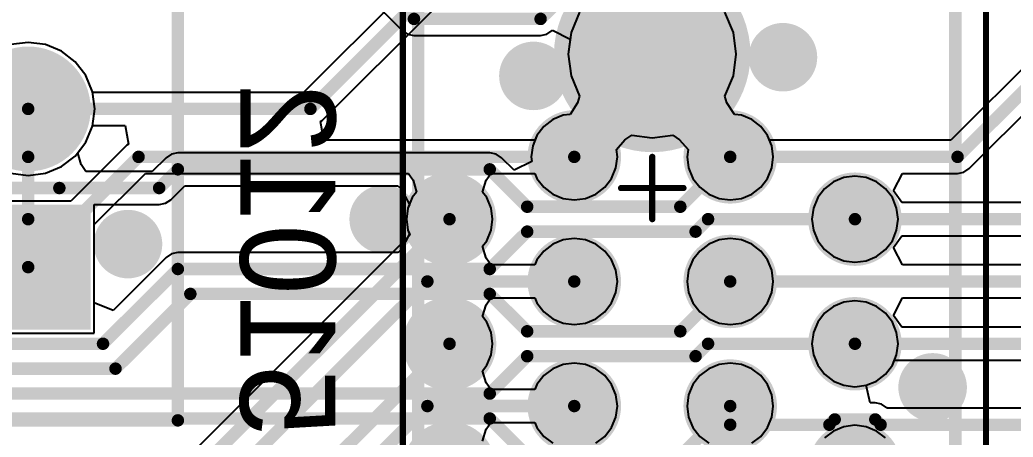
# Model space of a CAD drawing. Header units: millimetres. Extents: x 372 to 687, y 380 to 482.
# Drawn here: x 630.87 to 646.79, y 427 to 433.7 of the extents above; entities that cross this region are included whole.
import ezdxf

# ---------------------------------------------------------------- set-up
doc = ezdxf.new("R2010")
doc.units = ezdxf.units.MM
for name, color, linetype in [('BottomLayer', 5, 'Continuous'), ('BottomOverlay', 54, 'Continuous'), ('BottomSolder', 6, 'Continuous'), ('InternalPlane1', 76, 'Continuous'), ('InternalPlane2', 16, 'Continuous'), ('Mechanical13', 56, 'Continuous'), ('Mechanical15', 56, 'Continuous'), ('MultiLayer', 9, 'Continuous'), ('PadHoleLayer', 156, 'Continuous'), ('TopLayer', 1, 'Continuous'), ('TopSolder', 216, 'Continuous'), ('ViaHoleLayer', 16, 'Continuous')]:
    doc.layers.add(name, color=color, linetype=linetype)

# ---------------------------------------------------------------- blocks, each defined once
blk = doc.blocks.new('PCI_E_______36P_337')
at = {"layer": 'BottomLayer'}
for points, const_width in [([(-4.762, 3.245, 1), (-4.237, 3.245, 1)], 0.525), ([(-2.762, 3.245, 1), (-2.237, 3.245, 1)], 0.525), ([(-0.762, 3.245, 1), (-0.237, 3.245, 1)], 0.525), ([(-3.762, 1.245, 1), (-3.237, 1.245, 1)], 0.525), ([(-1.762, 1.245, 1), (-1.237, 1.245, 1)], 0.525), ([(0.238, 1.245, 1), (0.763, 1.245, 1)], 0.525), ([(1.638, -0.005, 1), (2.663, -0.005, 1)], 1.025), ([(-3.762, -1.255, 1), (-3.237, -1.255, 1)], 0.525), ([(-1.762, -1.255, 1), (-1.237, -1.255, 1)], 0.525), ([(0.238, -1.255, 1), (0.763, -1.255, 1)], 0.525), ([(-4.762, -3.255, 1), (-4.237, -3.255, 1)], 0.525), ([(-2.762, -3.255, 1), (-2.237, -3.255, 1)], 0.525), ([(-0.762, -3.255, 1), (-0.237, -3.255, 1)], 0.525)]:
    blk.add_lwpolyline(points, format="xyb", close=True, dxfattribs=dict(at, const_width=const_width))
at = {"layer": 'BottomSolder'}
for points, const_width in [([(-4.813, 3.245, 1), (-4.186, 3.245, 1)], 0.627), ([(-2.813, 3.245, 1), (-2.186, 3.245, 1)], 0.627), ([(-0.813, 3.245, 1), (-0.186, 3.245, 1)], 0.627), ([(-3.813, 1.245, 1), (-3.186, 1.245, 1)], 0.627), ([(-1.813, 1.245, 1), (-1.186, 1.245, 1)], 0.627), ([(0.187, 1.245, 1), (0.814, 1.245, 1)], 0.627), ([(1.587, -0.005, 1), (2.714, -0.005, 1)], 1.127), ([(-3.813, -1.255, 1), (-3.186, -1.255, 1)], 0.627), ([(-1.813, -1.255, 1), (-1.186, -1.255, 1)], 0.627), ([(0.187, -1.255, 1), (0.814, -1.255, 1)], 0.627), ([(-4.813, -3.255, 1), (-4.186, -3.255, 1)], 0.627), ([(-2.813, -3.255, 1), (-2.186, -3.255, 1)], 0.627), ([(-0.813, -3.255, 1), (-0.186, -3.255, 1)], 0.627)]:
    blk.add_lwpolyline(points, format="xyb", close=True, dxfattribs=dict(at, const_width=const_width))
at = {"layer": 'InternalPlane1'}
for points, const_width in [([(-4.875, 3.245, 1), (-4.125, 3.245, 1)], 0.75), ([(-2.875, 3.245, 1), (-2.125, 3.245, 1)], 0.75), ([(-0.875, 3.245, 1), (-0.125, 3.245, 1)], 0.75), ([(-3.875, 1.245, 1), (-3.125, 1.245, 1)], 0.75), ([(-1.875, 1.245, 1), (-1.125, 1.245, 1)], 0.75), ([(0.125, 1.245, 1), (0.875, 1.245, 1)], 0.75), ([(1.363, -0.005, 1), (2.938, -0.005, 1)], 1.575), ([(-3.875, -1.255, 1), (-3.125, -1.255, 1)], 0.75), ([(-1.875, -1.255, 1), (-1.125, -1.255, 1)], 0.75), ([(0.125, -1.255, 1), (0.875, -1.255, 1)], 0.75), ([(-4.875, -3.255, 1), (-4.125, -3.255, 1)], 0.75), ([(-2.875, -3.255, 1), (-2.125, -3.255, 1)], 0.75), ([(-0.875, -3.255, 1), (-0.125, -3.255, 1)], 0.75)]:
    blk.add_lwpolyline(points, format="xyb", close=True, dxfattribs=dict(at, const_width=const_width))
at = {"layer": 'InternalPlane2'}
for points, const_width in [([(-4.875, 3.245, 1), (-4.125, 3.245, 1)], 0.75), ([(-2.875, 3.245, 1), (-2.125, 3.245, 1)], 0.75), ([(-0.875, 3.245, 1), (-0.125, 3.245, 1)], 0.75), ([(-3.875, 1.245, 1), (-3.125, 1.245, 1)], 0.75), ([(-1.875, 1.245, 1), (-1.125, 1.245, 1)], 0.75), ([(0.125, 1.245, 1), (0.875, 1.245, 1)], 0.75), ([(1.363, -0.005, 1), (2.938, -0.005, 1)], 1.575), ([(-3.875, -1.255, 1), (-3.125, -1.255, 1)], 0.75), ([(-1.875, -1.255, 1), (-1.125, -1.255, 1)], 0.75), ([(0.125, -1.255, 1), (0.875, -1.255, 1)], 0.75), ([(-4.875, -3.255, 1), (-4.125, -3.255, 1)], 0.75), ([(-2.875, -3.255, 1), (-2.125, -3.255, 1)], 0.75), ([(-0.875, -3.255, 1), (-0.125, -3.255, 1)], 0.75)]:
    blk.add_lwpolyline(points, format="xyb", close=True, dxfattribs=dict(at, const_width=const_width))
at = {"layer": 'Mechanical13', "const_width": 0.2}
for points in [[(-12.5, 3.747), (12.5, 3.747)], [(-12.5, -4.864), (12.5, -4.864)]]:
    blk.add_lwpolyline(points, dxfattribs=at)
at = {"layer": 'Mechanical15', "const_width": 0.1}
for points in [[(-12.6, 3.995), (12.875, 3.995)], [(0, 0.495), (0, -0.505)], [(-0.5, -0.005), (0.5, -0.005)], [(-12.6, -5.355), (12.875, -5.355)]]:
    blk.add_lwpolyline(points, dxfattribs=at)
at = {"layer": 'Mechanical15', "const_width": 0.05}
for points in [[(-0.025, 0.495, 1), (0.025, 0.495, 1)], [(-0.525, -0.005, 1), (-0.475, -0.005, 1)], [(0.475, -0.005, 1), (0.525, -0.005, 1)], [(-0.025, -0.505, 1), (0.025, -0.505, 1)]]:
    blk.add_lwpolyline(points, format="xyb", close=True, dxfattribs=at)
at = {"layer": 'MultiLayer'}
for points, const_width in [([(-4.762, 3.245, 1), (-4.237, 3.245, 1)], 0.525), ([(-2.762, 3.245, 1), (-2.237, 3.245, 1)], 0.525), ([(-0.762, 3.245, 1), (-0.237, 3.245, 1)], 0.525), ([(-3.762, 1.245, 1), (-3.237, 1.245, 1)], 0.525), ([(-1.762, 1.245, 1), (-1.237, 1.245, 1)], 0.525), ([(0.238, 1.245, 1), (0.763, 1.245, 1)], 0.525), ([(1.638, -0.005, 1), (2.663, -0.005, 1)], 1.025), ([(-3.762, -1.255, 1), (-3.237, -1.255, 1)], 0.525), ([(-1.762, -1.255, 1), (-1.237, -1.255, 1)], 0.525), ([(0.238, -1.255, 1), (0.763, -1.255, 1)], 0.525), ([(-4.762, -3.255, 1), (-4.237, -3.255, 1)], 0.525), ([(-2.762, -3.255, 1), (-2.237, -3.255, 1)], 0.525), ([(-0.762, -3.255, 1), (-0.237, -3.255, 1)], 0.525)]:
    blk.add_lwpolyline(points, format="xyb", close=True, dxfattribs=dict(at, const_width=const_width))
at = {"layer": 'PadHoleLayer'}
for points, const_width in [([(-2.675, 3.245, 1), (-2.325, 3.245, 1)], 0.35), ([(-0.675, 3.245, 1), (-0.325, 3.245, 1)], 0.35), ([(-3.675, 1.245, 1), (-3.325, 1.245, 1)], 0.35), ([(-1.675, 1.245, 1), (-1.325, 1.245, 1)], 0.35), ([(0.325, 1.245, 1), (0.675, 1.245, 1)], 0.35), ([(1.563, -0.005, 1), (2.738, -0.005, 1)], 1.175), ([(-3.675, -1.255, 1), (-3.325, -1.255, 1)], 0.35), ([(-1.675, -1.255, 1), (-1.325, -1.255, 1)], 0.35), ([(0.325, -1.255, 1), (0.675, -1.255, 1)], 0.35), ([(-2.675, -3.255, 1), (-2.325, -3.255, 1)], 0.35), ([(-0.675, -3.255, 1), (-0.325, -3.255, 1)], 0.35)]:
    blk.add_lwpolyline(points, format="xyb", close=True, dxfattribs=dict(at, const_width=const_width))
at = {"layer": 'TopLayer'}
for points, const_width in [([(-4.762, 3.245, 1), (-4.237, 3.245, 1)], 0.525), ([(-2.762, 3.245, 1), (-2.237, 3.245, 1)], 0.525), ([(-0.762, 3.245, 1), (-0.237, 3.245, 1)], 0.525), ([(-3.762, 1.245, 1), (-3.237, 1.245, 1)], 0.525), ([(-1.762, 1.245, 1), (-1.237, 1.245, 1)], 0.525), ([(0.238, 1.245, 1), (0.763, 1.245, 1)], 0.525), ([(1.638, -0.005, 1), (2.663, -0.005, 1)], 1.025), ([(-3.762, -1.255, 1), (-3.237, -1.255, 1)], 0.525), ([(-1.762, -1.255, 1), (-1.237, -1.255, 1)], 0.525), ([(0.238, -1.255, 1), (0.763, -1.255, 1)], 0.525), ([(-4.762, -3.255, 1), (-4.237, -3.255, 1)], 0.525), ([(-2.762, -3.255, 1), (-2.237, -3.255, 1)], 0.525), ([(-0.762, -3.255, 1), (-0.237, -3.255, 1)], 0.525)]:
    blk.add_lwpolyline(points, format="xyb", close=True, dxfattribs=dict(at, const_width=const_width))
at = {"layer": 'TopSolder'}
for points, const_width in [([(-4.813, 3.245, 1), (-4.186, 3.245, 1)], 0.627), ([(-2.813, 3.245, 1), (-2.186, 3.245, 1)], 0.627), ([(-0.813, 3.245, 1), (-0.186, 3.245, 1)], 0.627), ([(-3.813, 1.245, 1), (-3.186, 1.245, 1)], 0.627), ([(-1.813, 1.245, 1), (-1.186, 1.245, 1)], 0.627), ([(0.187, 1.245, 1), (0.814, 1.245, 1)], 0.627), ([(1.587, -0.005, 1), (2.714, -0.005, 1)], 1.127), ([(-3.813, -1.255, 1), (-3.186, -1.255, 1)], 0.627), ([(-1.813, -1.255, 1), (-1.186, -1.255, 1)], 0.627), ([(0.187, -1.255, 1), (0.814, -1.255, 1)], 0.627), ([(-4.813, -3.255, 1), (-4.186, -3.255, 1)], 0.627), ([(-2.813, -3.255, 1), (-2.186, -3.255, 1)], 0.627), ([(-0.813, -3.255, 1), (-0.186, -3.255, 1)], 0.627)]:
    blk.add_lwpolyline(points, format="xyb", close=True, dxfattribs=dict(at, const_width=const_width))
blk = doc.blocks.new('JST_2P_B_431')
at = {"layer": 'BottomLayer', "const_width": 0.9}
blk.add_lwpolyline([(-0.45, -1.27, 1), (0.45, -1.27, 1)], format="xyb", close=True, dxfattribs=at)
at = {"layer": 'BottomLayer'}
blk.add_solid([(-0.9, 0.37), (0.9, 0.37), (-0.9, 2.17), (0.9, 2.17)], dxfattribs=at)
at = {"layer": 'BottomSolder', "const_width": 1.002}
blk.add_lwpolyline([(-0.501, -1.27, 1), (0.501, -1.27, 1)], format="xyb", close=True, dxfattribs=at)
at = {"layer": 'BottomSolder'}
blk.add_solid([(-1.002, 0.268), (1.002, 0.268), (-1.002, 2.272), (1.002, 2.272)], dxfattribs=at)
at = {"layer": 'InternalPlane1', "const_width": 0.8}
for points in [[(-0.4, 1.27, 1), (0.4, 1.27, 1)], [(-0.4, -1.27, 1), (0.4, -1.27, 1)]]:
    blk.add_lwpolyline(points, format="xyb", close=True, dxfattribs=at)
at = {"layer": 'InternalPlane2', "const_width": 0.8}
for points in [[(-0.4, 1.27, 1), (0.4, 1.27, 1)], [(-0.4, -1.27, 1), (0.4, -1.27, 1)]]:
    blk.add_lwpolyline(points, format="xyb", close=True, dxfattribs=at)
at = {"layer": 'Mechanical15', "const_width": 0.2}
for points in [[(-2.4, 3.73), (-2.4, -3.73)], [(3.4, 3.73), (-2.4, 3.73)], [(3.4, 3.73), (3.4, -3.73)], [(0, 0.5), (0, -0.5)], [(0.5, 0), (-0.5, 0)], [(3.4, -3.73), (-2.4, -3.73)]]:
    blk.add_lwpolyline(points, dxfattribs=at)
at = {"layer": 'Mechanical15', "const_width": 0.1}
for points in [[(-2.45, 3.73, 1), (-2.35, 3.73, 1)], [(-2.45, 3.73, 1), (-2.35, 3.73, 1)], [(3.35, 3.73, 1), (3.45, 3.73, 1)], [(3.35, 3.73, 1), (3.45, 3.73, 1)], [(-0.05, 0.5, 1), (0.05, 0.5, 1)], [(-0.55, 0, 1), (-0.45, 0, 1)], [(0.45, 0, 1), (0.55, 0, 1)], [(-0.05, -0.5, 1), (0.05, -0.5, 1)], [(-2.45, -3.73, 1), (-2.35, -3.73, 1)], [(-2.45, -3.73, 1), (-2.35, -3.73, 1)], [(3.35, -3.73, 1), (3.45, -3.73, 1)], [(3.35, -3.73, 1), (3.45, -3.73, 1)]]:
    blk.add_lwpolyline(points, format="xyb", close=True, dxfattribs=at)
at = {"layer": 'MultiLayer', "const_width": 0.9}
blk.add_lwpolyline([(-0.45, -1.27, 1), (0.45, -1.27, 1)], format="xyb", close=True, dxfattribs=at)
at = {"layer": 'MultiLayer'}
blk.add_solid([(-0.9, 0.37), (0.9, 0.37), (-0.9, 2.17), (0.9, 2.17)], dxfattribs=at)
at = {"layer": 'PadHoleLayer', "const_width": 0.4}
for points in [[(-0.2, 1.27, 1), (0.2, 1.27, 1)], [(-0.2, -1.27, 1), (0.2, -1.27, 1)]]:
    blk.add_lwpolyline(points, format="xyb", close=True, dxfattribs=at)
at = {"layer": 'TopLayer', "const_width": 0.9}
blk.add_lwpolyline([(-0.45, -1.27, 1), (0.45, -1.27, 1)], format="xyb", close=True, dxfattribs=at)
at = {"layer": 'TopLayer'}
blk.add_solid([(-0.9, 0.37), (0.9, 0.37), (-0.9, 2.17), (0.9, 2.17)], dxfattribs=at)
at = {"layer": 'TopSolder', "const_width": 1.002}
blk.add_lwpolyline([(-0.501, -1.27, 1), (0.501, -1.27, 1)], format="xyb", close=True, dxfattribs=at)
at = {"layer": 'TopSolder'}
blk.add_solid([(-1.002, 0.268), (1.002, 0.268), (-1.002, 2.272), (1.002, 2.272)], dxfattribs=at)

msp = doc.modelspace()

# ---------------------------------------------------------------- linework, layer by layer
at = {"layer": 'BottomLayer'}
for p, q in [((656.713, 442.687), (645.791, 431.766)), ((646.088, 431.313), (657.01, 442.235)), ((636.29, 434.235), (636.997, 433.528)), ((642.306, 433.499), (642.171, 433.824)), ((636.997, 433.528), (636.997, 433.528)), ((636.997, 433.528), (637.083, 433.471)), ((637.083, 433.471), (637.185, 433.45)), ((637.185, 433.45), (637.185, 433.45)), ((637.185, 433.45), (639.215, 433.45)), ((639.215, 433.45), (639.317, 433.471)), ((639.215, 433.45), (639.215, 433.45)), ((639.317, 433.471), (639.403, 433.528)), ((639.403, 433.528), (639.406, 433.532)), ((639.406, 433.532), (639.691, 433.391)), ((642.352, 433.15), (642.306, 433.499)), ((631, 433.339), (630.723, 433.303)), ((631.277, 433.303), (631, 433.339)), ((631.535, 433.196), (631.277, 433.303)), ((639.691, 433.391), (639.659, 433.15)), ((631.756, 433.026), (631.535, 433.196)), ((639.659, 433.15), (639.705, 432.802)), ((642.306, 432.802), (642.352, 433.15)), ((631.926, 432.805), (631.756, 433.026)), ((632.033, 432.547), (631.926, 432.805)), ((639.705, 432.802), (639.839, 432.477)), ((642.171, 432.477), (642.306, 432.802)), ((632.069, 432.27), (632.033, 432.547)), ((639.807, 432.369), (639.687, 432.182)), ((639.839, 432.477), (639.807, 432.369)), ((642.203, 432.369), (642.171, 432.477)), ((642.323, 432.182), (642.203, 432.369)), ((632.033, 431.993), (632.069, 432.27)), ((639.687, 432.182), (639.577, 432.168)), ((642.434, 432.168), (642.323, 432.182)), ((639.41, 432.099), (639.267, 431.989)), ((639.577, 432.168), (639.41, 432.099)), ((642.601, 432.099), (642.434, 432.168)), ((642.744, 431.989), (642.601, 432.099)), ((631.926, 431.735), (632.033, 431.993)), ((639.267, 431.989), (639.157, 431.846)), ((642.854, 431.846), (642.744, 431.989)), ((631.795, 431.565), (631.926, 431.735)), ((639.157, 431.846), (639.088, 431.679)), ((642.887, 431.766), (642.854, 431.846)), ((645.791, 431.766), (642.887, 431.766)), ((631.847, 431.379), (631.795, 431.565)), ((633.299, 431.545), (633.213, 431.487)), ((633.4, 431.565), (633.299, 431.545)), ((638.4, 431.565), (633.4, 431.565)), ((638.501, 431.545), (638.4, 431.565)), ((638.4, 431.565), (638.4, 431.565)), ((638.587, 431.487), (638.501, 431.545)), ((639.088, 431.679), (639.064, 431.5)), ((631.924, 431.265), (631.847, 431.379)), ((633.213, 431.487), (632.99, 431.265)), ((633.213, 431.487), (633.213, 431.487)), ((638.79, 431.285), (638.587, 431.487)), ((639.074, 431.425), (638.79, 431.285)), ((639.064, 431.5), (639.074, 431.425)), ((632.99, 431.265), (631.924, 431.265)), ((644.871, 430.954), (645.016, 431.235)), ((645.016, 431.235), (645.9, 431.235)), ((645.9, 431.235), (646.002, 431.256)), ((645.9, 431.235), (645.9, 431.235)), ((646.002, 431.256), (646.088, 431.313)), ((633.287, 430.813), (633.51, 431.035)), ((633.51, 431.035), (636.924, 431.035)), ((636.924, 431.035), (636.976, 430.992)), ((636.976, 430.992), (637.111, 430.735)), ((645.004, 430.766), (644.871, 430.954)), ((633.1, 430.735), (633.201, 430.755)), ((633.201, 430.755), (633.287, 430.813)), ((647.591, 430.766), (645.004, 430.766)), ((632.06, 429.159), (632.06, 430.735)), ((632.06, 430.735), (633.1, 430.735)), ((633.1, 430.735), (633.1, 430.735)), ((637.088, 430.679), (637.064, 430.5)), ((637.111, 430.735), (637.088, 430.679)), ((637.064, 430.5), (637.088, 430.322)), ((637.111, 430.265), (636.978, 430.008)), ((637.088, 430.322), (637.111, 430.265)), ((644.871, 430.047), (645.004, 430.235)), ((645.004, 430.235), (647.7, 430.235)), ((633.299, 429.945), (633.213, 429.887)), ((633.4, 429.965), (633.299, 429.945)), ((636.925, 429.965), (633.4, 429.965)), ((636.978, 430.008), (636.925, 429.965)), ((645.016, 429.766), (644.871, 430.047)), ((633.213, 429.887), (632.36, 429.035)), ((633.213, 429.887), (633.213, 429.887)), ((649.291, 429.766), (645.016, 429.766)), ((632.36, 429.035), (632.06, 429.159)), ((644.871, 428.954), (645.016, 429.235)), ((645.016, 429.235), (649.4, 429.235)), ((645.004, 428.766), (644.871, 428.954)), ((651.265, 428.766), (645.004, 428.766)), ((644.854, 428.155), (644.887, 428.235)), ((644.887, 428.235), (656.5, 428.235)), ((644.744, 428.012), (644.854, 428.155)), ((644.434, 427.833), (644.601, 427.902)), ((644.601, 427.902), (644.744, 428.012)), ((644.499, 427.551), (644.434, 427.833)), ((644.581, 427.551), (644.499, 427.551)), ((644.682, 427.53), (644.581, 427.551)), ((644.581, 427.551), (644.581, 427.551)), ((644.768, 427.473), (644.682, 427.53)), ((644.776, 427.465), (644.768, 427.473)), ((658.793, 427.465), (644.776, 427.465))]:
    msp.add_line(p, q, dxfattribs=at)
at = {"layer": 'BottomLayer', "const_width": 0.2}
for points in [[(645.9, 431.5), (656.9, 442.5)], [(639.215, 433.715), (640.2, 434.7)], [(636.4, 434.5), (637.185, 433.715)], [(637.185, 433.715), (639.215, 433.715)], [(641.455, 430.7), (642.255, 431.5)], [(642.255, 431.5), (645.9, 431.5)], [(633.1, 431), (633.4, 431.3)], [(633.4, 431.3), (638.4, 431.3)], [(638.4, 431.3), (639, 430.7)], [(628.1, 431), (633.1, 431)], [(639, 430.7), (641.455, 430.7)], [(641.7, 430.3), (641.9, 430.5)], [(641.9, 430.5), (644.255, 430.5)], [(644.255, 430.5), (647.7, 430.5)], [(638.4, 429.7), (639, 430.3)], [(639, 430.3), (641.7, 430.3)], [(632.2, 428.5), (633.4, 429.7)], [(633.4, 429.7), (638.4, 429.7)], [(641.455, 428.7), (642.255, 429.5)], [(642.255, 429.5), (649.4, 429.5)], [(632.4, 428.1), (633.6, 429.3)], [(633.6, 429.3), (638.4, 429.3)], [(638.4, 429.3), (639, 428.7)], [(639, 428.7), (641.455, 428.7)], [(628.8, 428.5), (632.2, 428.5)], [(641.7, 428.3), (641.9, 428.5)], [(641.9, 428.5), (644.255, 428.5)], [(644.255, 428.5), (656.5, 428.5)], [(638.4, 427.7), (639, 428.3)], [(639, 428.3), (641.7, 428.3)], [(628.6, 428.1), (632.4, 428.1)], [(628.4, 427.7), (638.4, 427.7)], [(641.455, 426.7), (642.255, 427.5)], [(642.255, 427.2), (642.255, 427.5)], [(628.2, 427.3), (638.4, 427.3)], [(638.4, 427.3), (639, 426.7)], [(642.255, 427.2), (643.845, 427.2)], [(643.845, 427.2), (643.93, 427.285)], [(643.93, 427.285), (644.581, 427.285)], [(644.581, 427.285), (644.666, 427.2)], [(644.666, 427.2), (673.7, 427.2)]]:
    msp.add_lwpolyline(points, dxfattribs=at)
at = {"layer": 'BottomLayer'}
for points, const_width in [([(637.135, 433.715, 1), (637.235, 433.715, 1)], 0.1), ([(637.135, 433.715, 1), (637.235, 433.715, 1)], 0.1), ([(639.165, 433.715, 1), (639.265, 433.715, 1)], 0.1), ([(639.165, 433.715, 1), (639.265, 433.715, 1)], 0.1), ([(642.95, 433.1, 1), (643.25, 433.1, 1)], 0.3), ([(638.95, 432.8, 1), (639.25, 432.8, 1)], 0.3), ([(642.205, 431.5, 1), (642.305, 431.5, 1)], 0.1), ([(642.205, 431.5, 1), (642.305, 431.5, 1)], 0.1), ([(645.85, 431.5, 1), (645.95, 431.5, 1)], 0.1), ([(645.85, 431.5, 1), (645.95, 431.5, 1)], 0.1), ([(633.35, 431.3, 1), (633.45, 431.3, 1)], 0.1), ([(633.35, 431.3, 1), (633.45, 431.3, 1)], 0.1), ([(638.35, 431.3, 1), (638.45, 431.3, 1)], 0.1), ([(638.35, 431.3, 1), (638.45, 431.3, 1)], 0.1), ([(633.05, 431, 1), (633.15, 431, 1)], 0.1), ([(633.05, 431, 1), (633.15, 431, 1)], 0.1), ([(636.55, 430.5, 1), (636.85, 430.5, 1)], 0.3), ([(638.95, 430.7, 1), (639.05, 430.7, 1)], 0.1), ([(638.95, 430.7, 1), (639.05, 430.7, 1)], 0.1), ([(641.405, 430.7, 1), (641.505, 430.7, 1)], 0.1), ([(641.405, 430.7, 1), (641.505, 430.7, 1)], 0.1), ([(641.85, 430.5, 1), (641.95, 430.5, 1)], 0.1), ([(641.85, 430.5, 1), (641.95, 430.5, 1)], 0.1), ([(644.205, 430.5, 1), (644.305, 430.5, 1)], 0.1), ([(644.205, 430.5, 1), (644.305, 430.5, 1)], 0.1), ([(632.45, 430.1, 1), (632.75, 430.1, 1)], 0.3), ([(638.95, 430.3, 1), (639.05, 430.3, 1)], 0.1), ([(638.95, 430.3, 1), (639.05, 430.3, 1)], 0.1), ([(641.65, 430.3, 1), (641.75, 430.3, 1)], 0.1), ([(641.65, 430.3, 1), (641.75, 430.3, 1)], 0.1), ([(633.35, 429.7, 1), (633.45, 429.7, 1)], 0.1), ([(633.35, 429.7, 1), (633.45, 429.7, 1)], 0.1), ([(638.35, 429.7, 1), (638.45, 429.7, 1)], 0.1), ([(638.35, 429.7, 1), (638.45, 429.7, 1)], 0.1), ([(642.205, 429.5, 1), (642.305, 429.5, 1)], 0.1), ([(642.205, 429.5, 1), (642.305, 429.5, 1)], 0.1), ([(633.55, 429.3, 1), (633.65, 429.3, 1)], 0.1), ([(633.55, 429.3, 1), (633.65, 429.3, 1)], 0.1), ([(638.35, 429.3, 1), (638.45, 429.3, 1)], 0.1), ([(638.35, 429.3, 1), (638.45, 429.3, 1)], 0.1), ([(638.95, 428.7, 1), (639.05, 428.7, 1)], 0.1), ([(638.95, 428.7, 1), (639.05, 428.7, 1)], 0.1), ([(641.405, 428.7, 1), (641.505, 428.7, 1)], 0.1), ([(641.405, 428.7, 1), (641.505, 428.7, 1)], 0.1), ([(632.15, 428.5, 1), (632.25, 428.5, 1)], 0.1), ([(632.15, 428.5, 1), (632.25, 428.5, 1)], 0.1), ([(641.85, 428.5, 1), (641.95, 428.5, 1)], 0.1), ([(641.85, 428.5, 1), (641.95, 428.5, 1)], 0.1), ([(644.205, 428.5, 1), (644.305, 428.5, 1)], 0.1), ([(644.205, 428.5, 1), (644.305, 428.5, 1)], 0.1), ([(638.95, 428.3, 1), (639.05, 428.3, 1)], 0.1), ([(638.95, 428.3, 1), (639.05, 428.3, 1)], 0.1), ([(641.65, 428.3, 1), (641.75, 428.3, 1)], 0.1), ([(641.65, 428.3, 1), (641.75, 428.3, 1)], 0.1), ([(632.35, 428.1, 1), (632.45, 428.1, 1)], 0.1), ([(632.35, 428.1, 1), (632.45, 428.1, 1)], 0.1), ([(645.35, 427.8, 1), (645.65, 427.8, 1)], 0.3), ([(638.35, 427.7, 1), (638.45, 427.7, 1)], 0.1), ([(638.35, 427.7, 1), (638.45, 427.7, 1)], 0.1), ([(642.205, 427.5, 1), (642.305, 427.5, 1)], 0.1), ([(642.205, 427.5, 1), (642.305, 427.5, 1)], 0.1), ([(638.35, 427.3, 1), (638.45, 427.3, 1)], 0.1), ([(638.35, 427.3, 1), (638.45, 427.3, 1)], 0.1), ([(642.205, 427.2, 1), (642.305, 427.2, 1)], 0.1), ([(642.205, 427.2, 1), (642.305, 427.2, 1)], 0.1), ([(643.795, 427.2, 1), (643.895, 427.2, 1)], 0.1), ([(643.795, 427.2, 1), (643.895, 427.2, 1)], 0.1), ([(643.88, 427.285, 1), (643.98, 427.285, 1)], 0.1), ([(643.88, 427.285, 1), (643.98, 427.285, 1)], 0.1), ([(644.531, 427.285, 1), (644.631, 427.285, 1)], 0.1), ([(644.531, 427.285, 1), (644.631, 427.285, 1)], 0.1), ([(644.616, 427.2, 1), (644.716, 427.2, 1)], 0.1), ([(644.616, 427.2, 1), (644.716, 427.2, 1)], 0.1)]:
    msp.add_lwpolyline(points, format="xyb", close=True, dxfattribs=dict(at, const_width=const_width))
at = {"layer": 'InternalPlane1', "const_width": 0.55}
for points in [[(642.825, 433.1, 1), (643.375, 433.1, 1)], [(638.825, 432.8, 1), (639.375, 432.8, 1)], [(636.425, 430.5, 1), (636.975, 430.5, 1)], [(632.325, 430.1, 1), (632.875, 430.1, 1)], [(645.225, 427.8, 1), (645.775, 427.8, 1)]]:
    msp.add_lwpolyline(points, format="xyb", close=True, dxfattribs=at)
at = {"layer": 'InternalPlane2', "const_width": 0.55}
for points in [[(642.825, 433.1, 1), (643.375, 433.1, 1)], [(638.825, 432.8, 1), (639.375, 432.8, 1)], [(636.425, 430.5, 1), (636.975, 430.5, 1)], [(632.325, 430.1, 1), (632.875, 430.1, 1)], [(645.225, 427.8, 1), (645.775, 427.8, 1)]]:
    msp.add_lwpolyline(points, format="xyb", close=True, dxfattribs=at)
at = {"layer": 'MultiLayer', "const_width": 0.3}
for points in [[(642.95, 433.1, 1), (643.25, 433.1, 1)], [(638.95, 432.8, 1), (639.25, 432.8, 1)], [(636.55, 430.5, 1), (636.85, 430.5, 1)], [(632.45, 430.1, 1), (632.75, 430.1, 1)], [(645.35, 427.8, 1), (645.65, 427.8, 1)]]:
    msp.add_lwpolyline(points, format="xyb", close=True, dxfattribs=at)
at = {"layer": 'TopLayer'}
for p, q in [((637.121, 434.241), (635.415, 432.535)), ((635.712, 432.083), (637.496, 433.866)), ((639.839, 433.824), (639.705, 433.499)), ((642.306, 433.499), (642.171, 433.824)), ((639.705, 433.499), (639.659, 433.15)), ((642.352, 433.15), (642.306, 433.499)), ((631, 433.339), (630.723, 433.303)), ((631.277, 433.303), (631, 433.339)), ((631.535, 433.196), (631.277, 433.303)), ((631.756, 433.026), (631.535, 433.196)), ((639.659, 433.15), (639.705, 432.802)), ((642.306, 432.802), (642.352, 433.15)), ((631.926, 432.805), (631.756, 433.026)), ((632.033, 432.547), (631.926, 432.805)), ((639.705, 432.802), (639.839, 432.477)), ((642.171, 432.477), (642.306, 432.802)), ((632.034, 432.535), (632.033, 432.547)), ((635.415, 432.535), (632.034, 432.535)), ((639.807, 432.369), (639.687, 432.182)), ((639.839, 432.477), (639.807, 432.369)), ((642.203, 432.369), (642.171, 432.477)), ((642.323, 432.182), (642.203, 432.369)), ((639.687, 432.182), (639.577, 432.168)), ((642.434, 432.168), (642.323, 432.182)), ((635.687, 432.066), (635.712, 432.083)), ((635.742, 431.766), (635.687, 432.066)), ((639.41, 432.099), (639.267, 431.989)), ((639.577, 432.168), (639.41, 432.099)), ((642.601, 432.099), (642.434, 432.168)), ((642.744, 431.989), (642.601, 432.099)), ((631.926, 431.735), (632.033, 431.993)), ((632.033, 431.993), (632.034, 432.005)), ((632.034, 432.005), (632.553, 432.005)), ((632.553, 432.005), (632.608, 431.705)), ((639.267, 431.989), (639.157, 431.846)), ((642.854, 431.846), (642.744, 431.989)), ((631.756, 431.514), (631.926, 431.735)), ((632.608, 431.705), (632.583, 431.688)), ((639.124, 431.766), (635.742, 431.766)), ((639.157, 431.846), (639.124, 431.766)), ((640.431, 431.619), (640.568, 431.775)), ((640.568, 431.775), (640.678, 431.847)), ((640.678, 431.847), (641.005, 431.804)), ((641.005, 431.804), (641.333, 431.847)), ((641.333, 431.847), (641.442, 431.775)), ((641.442, 431.775), (641.58, 431.619)), ((642.923, 431.679), (642.854, 431.846)), ((632.583, 431.688), (631.685, 430.79)), ((632.583, 431.688), (632.583, 431.688)), ((640.446, 431.5), (640.431, 431.619)), ((641.58, 431.619), (641.564, 431.5)), ((642.946, 431.5), (642.923, 431.679)), ((631.535, 431.344), (631.756, 431.514)), ((640.423, 431.322), (640.446, 431.5)), ((641.564, 431.5), (641.588, 431.322)), ((642.923, 431.322), (642.946, 431.5)), ((630.723, 431.237), (631, 431.201)), ((631, 431.201), (631.277, 431.237)), ((631.277, 431.237), (631.535, 431.344)), ((632.06, 430.415), (632.88, 431.235)), ((632.88, 431.235), (637.095, 431.235)), ((637.095, 431.235), (637.17, 431.127)), ((638.34, 431.127), (638.416, 431.235)), ((638.416, 431.235), (639.124, 431.235)), ((639.124, 431.235), (639.157, 431.155)), ((640.354, 431.155), (640.423, 431.322)), ((641.588, 431.322), (641.657, 431.155)), ((642.854, 431.155), (642.923, 431.322)), ((637.17, 431.127), (637.226, 430.935)), ((638.285, 430.935), (638.34, 431.127)), ((639.157, 431.155), (639.267, 431.012)), ((640.244, 431.012), (640.354, 431.155)), ((641.657, 431.155), (641.767, 431.012)), ((642.744, 431.012), (642.854, 431.155)), ((643.91, 431.099), (643.767, 430.989)), ((644.077, 431.168), (643.91, 431.099)), ((644.255, 431.191), (644.077, 431.168)), ((644.434, 431.168), (644.255, 431.191)), ((644.601, 431.099), (644.434, 431.168)), ((644.744, 430.989), (644.601, 431.099)), ((637.226, 430.935), (637.157, 430.846)), ((638.354, 430.846), (638.285, 430.935)), ((639.267, 431.012), (639.41, 430.902)), ((639.41, 430.902), (639.577, 430.833)), ((639.934, 430.833), (640.101, 430.902)), ((640.101, 430.902), (640.244, 431.012)), ((641.767, 431.012), (641.91, 430.902)), ((641.91, 430.902), (642.077, 430.833)), ((642.434, 430.833), (642.601, 430.902)), ((642.601, 430.902), (642.744, 431.012)), ((643.767, 430.989), (643.657, 430.846)), ((644.854, 430.846), (644.744, 430.989)), ((631.685, 430.79), (629.94, 430.79)), ((637.157, 430.846), (637.088, 430.679)), ((638.423, 430.679), (638.354, 430.846)), ((639.577, 430.833), (639.755, 430.81)), ((639.755, 430.81), (639.934, 430.833)), ((642.077, 430.833), (642.255, 430.81)), ((642.255, 430.81), (642.434, 430.833)), ((643.657, 430.846), (643.588, 430.679)), ((644.923, 430.679), (644.854, 430.846)), ((637.088, 430.679), (637.064, 430.5)), ((638.446, 430.5), (638.423, 430.679)), ((643.588, 430.679), (643.564, 430.5)), ((644.946, 430.5), (644.923, 430.679)), ((637.064, 430.5), (637.088, 430.322)), ((638.423, 430.322), (638.446, 430.5)), ((643.564, 430.5), (643.588, 430.322)), ((644.923, 430.322), (644.946, 430.5)), ((632.06, 428.67), (632.06, 430.415)), ((637.088, 430.322), (637.121, 430.241)), ((638.354, 430.155), (638.423, 430.322)), ((643.588, 430.322), (643.657, 430.155)), ((644.854, 430.155), (644.923, 430.322)), ((637.121, 430.241), (633.313, 426.433)), ((638.285, 430.066), (638.354, 430.155)), ((639.577, 430.168), (639.41, 430.099)), ((639.755, 430.191), (639.577, 430.168)), ((639.934, 430.168), (639.755, 430.191)), ((640.101, 430.099), (639.934, 430.168)), ((642.077, 430.168), (641.91, 430.099)), ((642.255, 430.191), (642.077, 430.168)), ((642.434, 430.168), (642.255, 430.191)), ((642.601, 430.099), (642.434, 430.168)), ((643.657, 430.155), (643.767, 430.012)), ((644.744, 430.012), (644.854, 430.155)), ((638.34, 429.873), (638.285, 430.066)), ((639.267, 429.989), (639.157, 429.846)), ((639.41, 430.099), (639.267, 429.989)), ((640.244, 429.989), (640.101, 430.099)), ((640.354, 429.846), (640.244, 429.989)), ((641.767, 429.989), (641.657, 429.846)), ((641.91, 430.099), (641.767, 429.989)), ((642.744, 429.989), (642.601, 430.099)), ((642.854, 429.846), (642.744, 429.989)), ((643.767, 430.012), (643.91, 429.902)), ((644.601, 429.902), (644.744, 430.012)), ((638.416, 429.766), (638.34, 429.873)), ((639.157, 429.846), (639.124, 429.766)), ((640.423, 429.679), (640.354, 429.846)), ((641.657, 429.846), (641.588, 429.679)), ((642.923, 429.679), (642.854, 429.846)), ((643.91, 429.902), (644.077, 429.833)), ((644.077, 429.833), (644.255, 429.81)), ((644.255, 429.81), (644.434, 429.833)), ((644.434, 429.833), (644.601, 429.902)), ((639.124, 429.766), (638.416, 429.766)), ((640.446, 429.5), (640.423, 429.679)), ((641.588, 429.679), (641.564, 429.5)), ((642.946, 429.5), (642.923, 429.679)), ((640.423, 429.322), (640.446, 429.5)), ((641.564, 429.5), (641.588, 429.322)), ((642.923, 429.322), (642.946, 429.5)), ((640.354, 429.155), (640.423, 429.322)), ((641.588, 429.322), (641.657, 429.155)), ((642.854, 429.155), (642.923, 429.322)), ((638.34, 429.127), (638.416, 429.235)), ((638.416, 429.235), (639.124, 429.235)), ((639.124, 429.235), (639.157, 429.155)), ((639.157, 429.155), (639.267, 429.012)), ((640.244, 429.012), (640.354, 429.155)), ((641.657, 429.155), (641.767, 429.012)), ((642.744, 429.012), (642.854, 429.155)), ((644.077, 429.168), (643.91, 429.099)), ((644.255, 429.191), (644.077, 429.168)), ((644.434, 429.168), (644.255, 429.191)), ((644.601, 429.099), (644.434, 429.168)), ((638.285, 428.935), (638.34, 429.127)), ((639.267, 429.012), (639.41, 428.902)), ((640.101, 428.902), (640.244, 429.012)), ((641.767, 429.012), (641.91, 428.902)), ((642.601, 428.902), (642.744, 429.012)), ((643.767, 428.989), (643.657, 428.846)), ((643.91, 429.099), (643.767, 428.989)), ((644.744, 428.989), (644.601, 429.099)), ((644.854, 428.846), (644.744, 428.989)), ((638.354, 428.846), (638.285, 428.935)), ((638.423, 428.679), (638.354, 428.846)), ((639.41, 428.902), (639.577, 428.833)), ((639.577, 428.833), (639.755, 428.81)), ((639.755, 428.81), (639.934, 428.833)), ((639.934, 428.833), (640.101, 428.902)), ((641.91, 428.902), (642.077, 428.833)), ((642.077, 428.833), (642.255, 428.81)), ((642.255, 428.81), (642.434, 428.833)), ((642.434, 428.833), (642.601, 428.902)), ((643.657, 428.846), (643.588, 428.679)), ((644.923, 428.679), (644.854, 428.846)), ((629.94, 428.67), (632.06, 428.67)), ((638.446, 428.5), (638.423, 428.679)), ((643.588, 428.679), (643.564, 428.5)), ((644.946, 428.5), (644.923, 428.679)), ((638.423, 428.322), (638.446, 428.5)), ((643.564, 428.5), (643.588, 428.322)), ((644.923, 428.322), (644.946, 428.5)), ((638.354, 428.155), (638.423, 428.322)), ((643.588, 428.322), (643.657, 428.155)), ((644.854, 428.155), (644.923, 428.322)), ((638.285, 428.066), (638.354, 428.155)), ((638.34, 427.873), (638.285, 428.066)), ((639.41, 428.099), (639.267, 427.989)), ((639.577, 428.168), (639.41, 428.099)), ((639.755, 428.191), (639.577, 428.168)), ((639.934, 428.168), (639.755, 428.191)), ((640.101, 428.099), (639.934, 428.168)), ((640.244, 427.989), (640.101, 428.099)), ((641.91, 428.099), (641.767, 427.989)), ((642.077, 428.168), (641.91, 428.099)), ((642.255, 428.191), (642.077, 428.168)), ((642.434, 428.168), (642.255, 428.191)), ((642.601, 428.099), (642.434, 428.168)), ((642.744, 427.989), (642.601, 428.099)), ((643.657, 428.155), (643.767, 428.012)), ((644.744, 428.012), (644.854, 428.155)), ((638.416, 427.766), (638.34, 427.873)), ((639.267, 427.989), (639.157, 427.846)), ((640.354, 427.846), (640.244, 427.989)), ((641.767, 427.989), (641.657, 427.846)), ((642.854, 427.846), (642.744, 427.989)), ((643.767, 428.012), (643.91, 427.902)), ((643.91, 427.902), (644.077, 427.833)), ((644.434, 427.833), (644.601, 427.902)), ((644.601, 427.902), (644.744, 428.012)), ((639.124, 427.766), (638.416, 427.766)), ((639.157, 427.846), (639.124, 427.766)), ((640.423, 427.679), (640.354, 427.846)), ((641.657, 427.846), (641.588, 427.679)), ((642.923, 427.679), (642.854, 427.846)), ((644.077, 427.833), (644.255, 427.81)), ((644.255, 427.81), (644.434, 427.833)), ((640.446, 427.5), (640.423, 427.679)), ((641.588, 427.679), (641.564, 427.5)), ((642.946, 427.5), (642.923, 427.679)), ((640.423, 427.322), (640.446, 427.5)), ((641.564, 427.5), (641.588, 427.322)), ((642.923, 427.322), (642.946, 427.5)), ((640.354, 427.155), (640.423, 427.322)), ((641.588, 427.322), (641.657, 427.155)), ((642.854, 427.155), (642.923, 427.322)), ((638.285, 426.935), (638.34, 427.127)), ((638.34, 427.127), (638.416, 427.235)), ((638.416, 427.235), (639.124, 427.235)), ((639.124, 427.235), (639.157, 427.155)), ((639.157, 427.155), (639.267, 427.012)), ((640.244, 427.012), (640.354, 427.155)), ((641.657, 427.155), (641.767, 427.012)), ((642.744, 427.012), (642.854, 427.155)), ((643.91, 427.099), (643.767, 426.989)), ((644.077, 427.168), (643.91, 427.099)), ((644.255, 427.191), (644.077, 427.168)), ((644.434, 427.168), (644.255, 427.191)), ((644.601, 427.099), (644.434, 427.168)), ((644.744, 426.989), (644.601, 427.099)), ((639.267, 427.012), (639.41, 426.902)), ((640.101, 426.902), (640.244, 427.012)), ((641.767, 427.012), (641.91, 426.902)), ((642.601, 426.902), (642.744, 427.012))]:
    msp.add_line(p, q, dxfattribs=at)
at = {"layer": 'TopLayer', "const_width": 0.2}
for points in [[(635.525, 432.27), (637.755, 434.5)], [(631, 432.27), (635.525, 432.27)], [(631, 429.73), (632.77, 431.5)], [(632.77, 431.5), (639.755, 431.5)], [(633.5, 426.245), (637.755, 430.5)], [(634, 426.1), (637.4, 429.5)], [(637.4, 429.5), (639.755, 429.5)], [(634.5, 425.245), (637.755, 428.5)], [(635, 425.1), (637.4, 427.5)], [(637.4, 427.5), (639.755, 427.5)]]:
    msp.add_lwpolyline(points, dxfattribs=at)
at = {"layer": 'TopLayer'}
for points, const_width in [([(642.95, 433.1, 1), (643.25, 433.1, 1)], 0.3), ([(638.95, 432.8, 1), (639.25, 432.8, 1)], 0.3), ([(630.95, 432.27, 1), (631.05, 432.27, 1)], 0.1), ([(635.475, 432.27, 1), (635.575, 432.27, 1)], 0.1), ([(635.475, 432.27, 1), (635.575, 432.27, 1)], 0.1), ([(632.72, 431.5, 1), (632.82, 431.5, 1)], 0.1), ([(632.72, 431.5, 1), (632.82, 431.5, 1)], 0.1), ([(639.705, 431.5, 1), (639.805, 431.5, 1)], 0.1), ([(636.55, 430.5, 1), (636.85, 430.5, 1)], 0.3), ([(637.705, 430.5, 1), (637.805, 430.5, 1)], 0.1), ([(632.45, 430.1, 1), (632.75, 430.1, 1)], 0.3), ([(630.95, 429.73, 1), (631.05, 429.73, 1)], 0.1), ([(637.35, 429.5, 1), (637.45, 429.5, 1)], 0.1), ([(637.35, 429.5, 1), (637.45, 429.5, 1)], 0.1), ([(639.705, 429.5, 1), (639.805, 429.5, 1)], 0.1), ([(637.705, 428.5, 1), (637.805, 428.5, 1)], 0.1), ([(645.35, 427.8, 1), (645.65, 427.8, 1)], 0.3), ([(637.35, 427.5, 1), (637.45, 427.5, 1)], 0.1), ([(637.35, 427.5, 1), (637.45, 427.5, 1)], 0.1), ([(639.705, 427.5, 1), (639.805, 427.5, 1)], 0.1)]:
    msp.add_lwpolyline(points, format="xyb", close=True, dxfattribs=dict(at, const_width=const_width))
at = {"layer": 'ViaHoleLayer', "const_width": 0.15}
for points in [[(643.025, 433.1, 1), (643.175, 433.1, 1)], [(639.025, 432.8, 1), (639.175, 432.8, 1)], [(636.625, 430.5, 1), (636.775, 430.5, 1)], [(632.525, 430.1, 1), (632.675, 430.1, 1)], [(645.425, 427.8, 1), (645.575, 427.8, 1)]]:
    msp.add_lwpolyline(points, format="xyb", close=True, dxfattribs=at)

# ---------------------------------------------------------------- block references
for name, p, rotation in [('PCI_E_______36P_337', (641, 431), 90), ('JST_2P_B_431', (631, 431), 180)]:
    msp.add_blockref(name, p, dxfattribs=dict(rotation=rotation))

# ---------------------------------------------------------------- texts
at = {"layer": 'BottomOverlay', "text_generation_flag": 2}
msp.add_text('J51012', height=1.524, rotation=270, dxfattribs=at).set_placement((634.4, 426))

doc.saveas('drawing.dxf')
